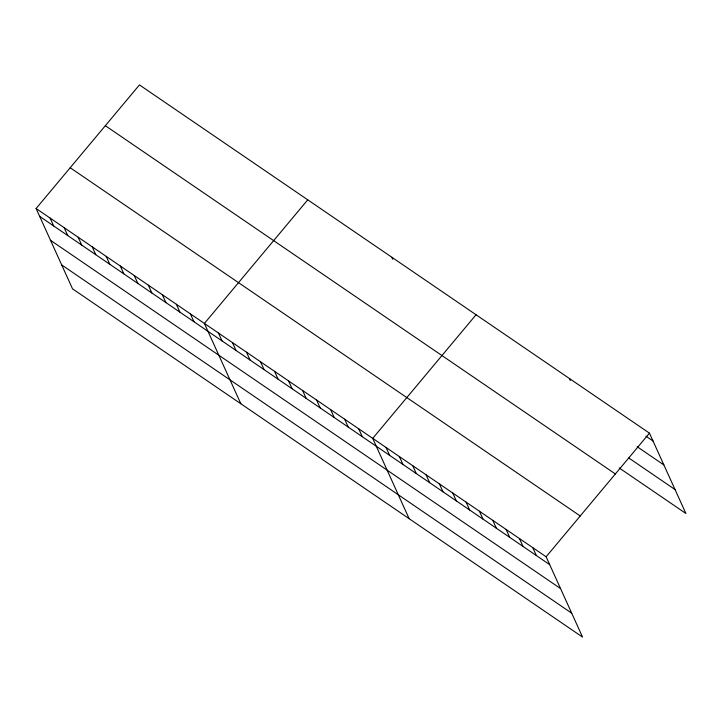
<?xml version="1.0" encoding="UTF-8"?>
<svg xmlns="http://www.w3.org/2000/svg" width="722" height="722" viewBox="0 0 722 722"><rect width="100%" height="100%" fill="white"/><g stroke="black" fill="none" stroke-linecap="round" stroke-linejoin="round"><path stroke-width="1.08" d="M36.1 208.514L546.13 556.779L582.555 637.093L72.534 288.836L36.1 208.514L139.445 84.907L649.466 433.164L685.9 513.486L619.205 467.937M307.752 199.832L204.407 323.447L240.841 403.76M476.06 314.756L372.714 438.371L409.148 518.685M546.13 556.779L649.466 433.164M645.928 436.187L653.04 441.043M637.21 446.738L663.888 464.95M628.817 458.001L675.061 489.579M105.34 125.7L615.37 473.957M70.205 167.73L580.226 515.986M39.674 216.392L549.704 564.658M50.513 240.3L560.543 588.556M61.686 264.929L571.716 613.186M569.432 378.518L570.326 380.485M532.791 547.673L536.365 555.543M391.902 257.294L392.795 259.27M519.452 538.558L523.026 546.437M506.113 529.452L509.687 537.33M492.774 520.345L496.348 528.224M479.435 511.239L483 519.109M466.087 502.124L469.661 510.003M452.748 493.018L456.322 500.897M439.409 483.911L442.983 491.79M426.07 474.805L429.644 482.684M412.731 465.69L416.305 473.569M399.392 456.584L402.966 464.463M386.053 447.478L389.627 455.356M358.69 428.796L362.263 436.666M344.665 419.211L348.239 427.09M330.64 409.636L334.214 417.515M316.615 400.06L320.189 407.939M302.59 390.485L306.164 398.363M288.565 380.909L292.139 388.788M274.541 371.325L278.114 379.203M260.516 361.749L264.09 369.628M246.482 352.174L250.056 360.052M232.457 342.598L236.031 350.477M218.432 333.022L222.006 340.901M190.382 313.862L193.956 321.741M176.358 304.287L179.931 312.166M162.333 294.711L165.907 302.59M148.308 285.136L151.882 293.015M134.283 275.56L137.857 283.439M120.258 265.976L123.832 273.855M106.224 256.4L109.798 264.279M92.199 246.825L95.773 254.704M78.175 237.249L81.748 245.128M64.15 227.674L67.724 235.552M50.125 218.098L53.699 225.968"/></g></svg>
